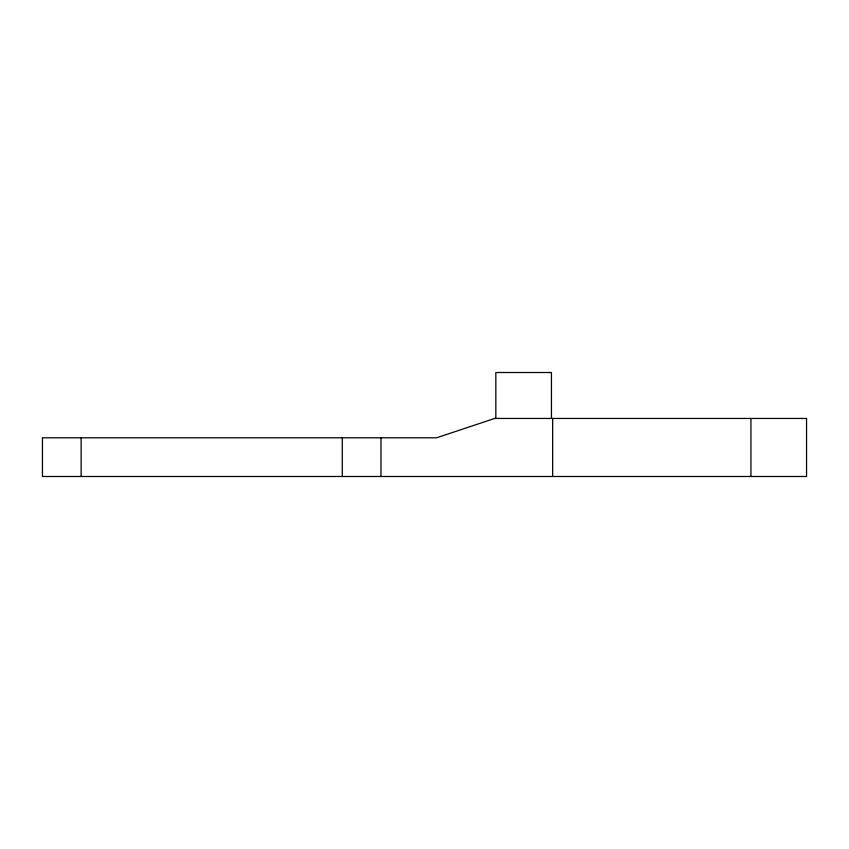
<?xml version="1.0" encoding="UTF-8"?>
<svg xmlns="http://www.w3.org/2000/svg" width="849" height="849" viewBox="0 0 849 849"><rect width="100%" height="100%" fill="white"/><g stroke="black" fill="none" stroke-linecap="round" stroke-linejoin="round"><path stroke-width="1.27" d="M750.93 418.451L750.93 476.491M552.657 418.451L552.657 476.491M551.447 418.451L551.447 372.509L495.837 372.509L495.837 418.451M380.978 437.797L380.978 476.491M342.285 437.797L342.285 476.491M81.143 437.797L81.143 476.491M494.627 418.451L436.588 437.797L42.45 437.797L42.45 476.491L806.55 476.491L806.55 418.451L494.627 418.451"/></g></svg>
